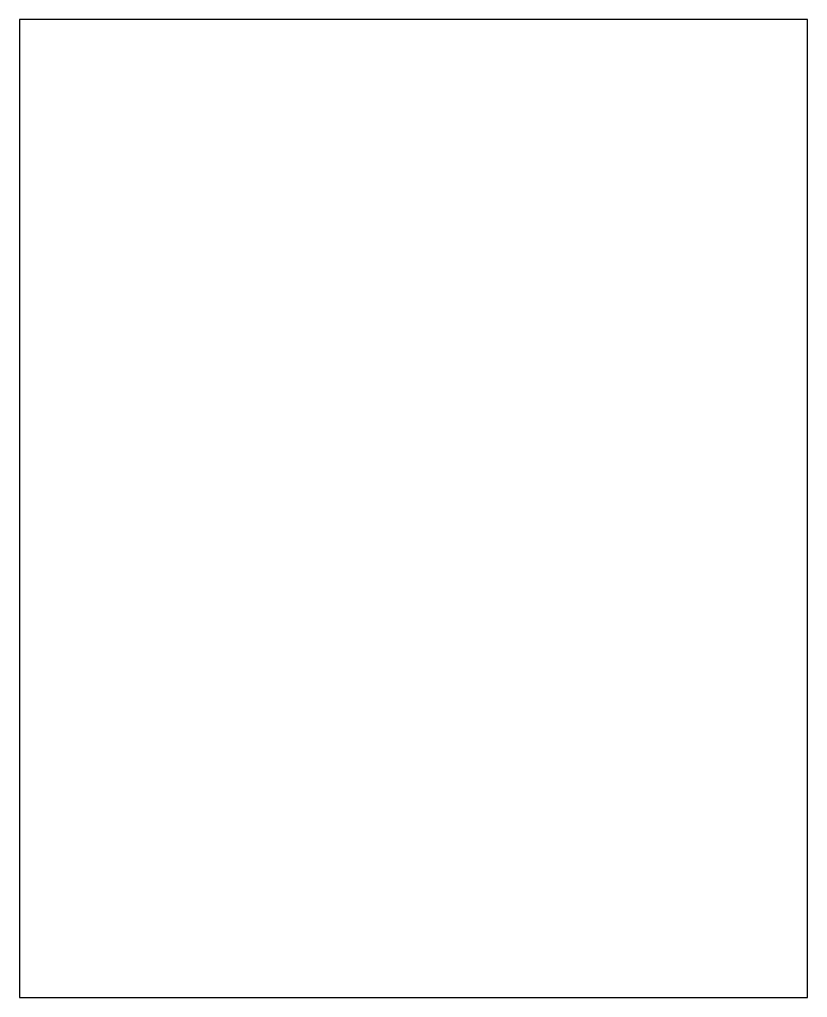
# Model space of a CAD drawing. Extents: x 3.3 to 32.3, y -51 to -15.
import ezdxf

# ---------------------------------------------------------------- set-up
doc = ezdxf.new("R2010")
doc.units = 0
doc.layers.get('0').update_dxf_attribs({"linetype": 'CONTINUOUS'})

msp = doc.modelspace()

# ---------------------------------------------------------------- linework, layer by layer
msp.add_lwpolyline([(32.2766, -50.9746), (32.2766, -14.9746), (3.2766, -14.9746), (3.2766, -50.9746)], close=True)

doc.saveas('drawing.dxf')
